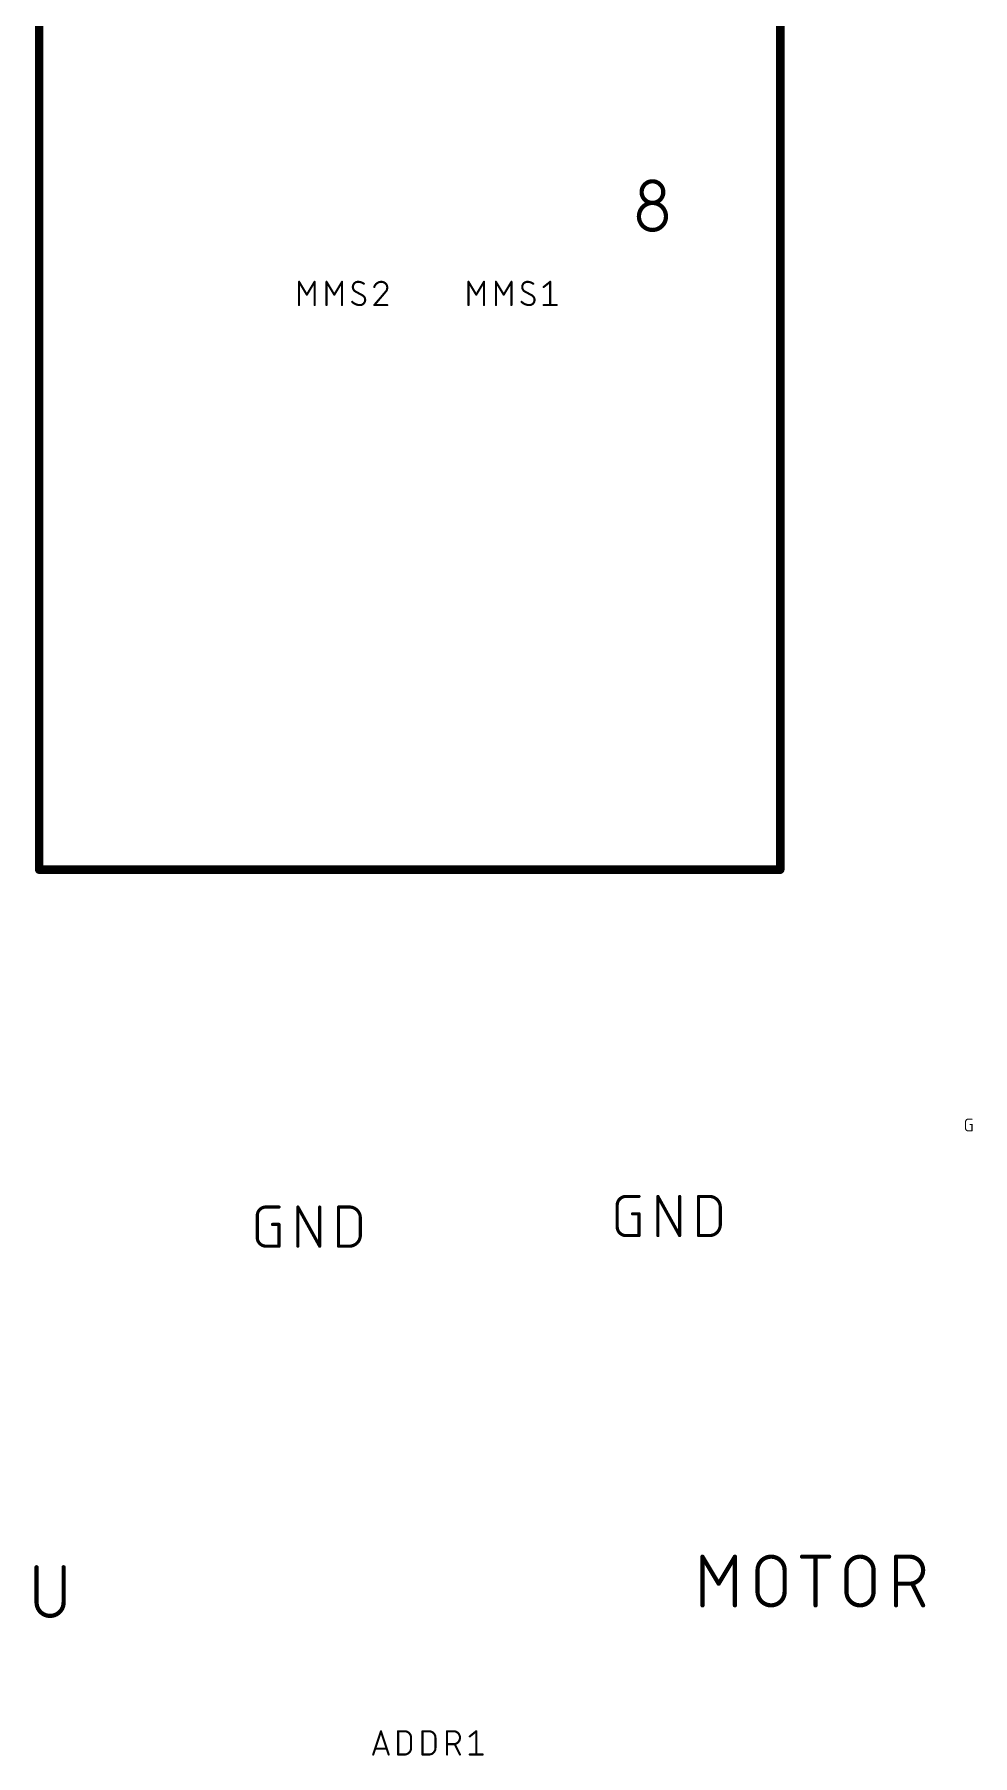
# Model space of a CAD drawing. Extents: x 2 to 74, y 3 to 153.
# Drawn here: x 29.24 to 51.74, y 70.36 to 111.68 of the extents above; entities that cross this region are included whole.
import ezdxf

# ---------------------------------------------------------------- set-up
doc = ezdxf.new("R2010")
doc.units = 0
doc.layers.add('21', color=253, linetype='CONTINUOUS')

msp = doc.modelspace()

# ---------------------------------------------------------------- linework, layer by layer
at = {"layer": '21'}
for points, const_width in [([(29.35, 91.626), (29.35, 127.186)], 0.2032), ([(47.13, 127.186), (47.13, 91.626)], 0.2032), ([(35.5854, 105.1814), (35.5854, 105.7402)], 0.0508), ([(35.5854, 105.7402), (35.7717, 105.4298)], 0.0508), ([(35.7717, 105.4298), (35.9579, 105.7402)], 0.0508), ([(35.9579, 105.7402), (35.9579, 105.1814)], 0.0508), ([(36.2438, 105.1814), (36.2438, 105.7402)], 0.0508), ([(36.2438, 105.7402), (36.43, 105.4298)], 0.0508), ([(36.43, 105.4298), (36.6163, 105.7402)], 0.0508), ([(36.6163, 105.7402), (36.6163, 105.1814)], 0.0508), ([(37.1084, 105.4142), (36.9376, 105.5074)], 0.0508), ([(37.6543, 105.4918), (37.3904, 105.1814)], 0.0508), ([(39.6494, 105.1814), (39.6494, 105.7402)], 0.0508), ([(39.6494, 105.7402), (39.8357, 105.4298)], 0.0508), ([(39.8357, 105.4298), (40.0219, 105.7402)], 0.0508), ([(40.0219, 105.7402), (40.0219, 105.1814)], 0.0508), ([(40.3078, 105.1814), (40.3078, 105.7402)], 0.0508), ([(40.3078, 105.7402), (40.494, 105.4298)], 0.0508), ([(40.494, 105.4298), (40.6803, 105.7402)], 0.0508), ([(40.6803, 105.7402), (40.6803, 105.1814)], 0.0508), ([(41.1724, 105.4142), (41.0016, 105.5074)], 0.0508), ([(41.4544, 105.616), (41.6096, 105.7402)], 0.0508), ([(41.6096, 105.7402), (41.6096, 105.1814)], 0.0508), ([(37.3904, 105.1814), (37.7008, 105.1814)], 0.0508), ([(41.4544, 105.1814), (41.7648, 105.1814)], 0.0508), ([(47.13, 91.626), (29.35, 91.626)], 0.2032), ([(51.5747, 85.4188), (51.5747, 85.574)], 0.0254), ([(51.6368, 85.6361), (51.7299, 85.6361)], 0.0254), ([(51.7299, 85.3567), (51.6368, 85.3567)], 0.0254), ([(51.6834, 85.5119), (51.7299, 85.5119)], 0.0254), ([(51.7299, 85.5119), (51.7299, 85.3567)], 0.0254), ([(34.7909, 83.5279), (35.1042, 83.5279)], 0.0762), ([(35.5575, 82.5881), (35.5575, 83.5279)], 0.0762), ([(35.5575, 83.5279), (36.0796, 82.5881)], 0.0762), ([(36.0796, 82.5881), (36.0796, 83.5279)], 0.0762), ([(36.5328, 82.5881), (36.5328, 83.5279)], 0.0762), ([(36.5328, 83.5279), (36.7939, 83.5279)], 0.0762), ([(43.2181, 83.0509), (43.2181, 83.5731)], 0.0762), ([(43.4269, 83.7819), (43.7402, 83.7819)], 0.0762), ([(44.1935, 82.8421), (44.1935, 83.7819)], 0.0762), ([(44.1935, 83.7819), (44.7156, 82.8421)], 0.0762), ([(44.7156, 82.8421), (44.7156, 83.7819)], 0.0762), ([(45.1688, 82.8421), (45.1688, 83.7819)], 0.0762), ([(45.1688, 83.7819), (45.4299, 83.7819)], 0.0762), ([(45.6909, 83.5208), (45.6909, 83.1032)], 0.0762), ([(34.5821, 82.7969), (34.5821, 83.3191)], 0.0762), ([(34.9476, 83.1102), (35.1042, 83.1102)], 0.0762), ([(35.1042, 83.1102), (35.1042, 82.5881)], 0.0762), ([(37.0549, 83.2668), (37.0549, 82.8492)], 0.0762), ([(43.5836, 83.3642), (43.7402, 83.3642)], 0.0762), ([(43.7402, 83.3642), (43.7402, 82.8421)], 0.0762), ([(43.7402, 82.8421), (43.4269, 82.8421)], 0.0762), ([(45.4299, 82.8421), (45.1688, 82.8421)], 0.0762), ([(35.1042, 82.5881), (34.7909, 82.5881)], 0.0762), ([(36.7939, 82.5881), (36.5328, 82.5881)], 0.0762), ([(29.2876, 74.8792), (29.2876, 74.0354)], 0.1016), ([(29.9367, 74.0354), (29.9367, 74.8792)], 0.1016), ([(45.2628, 73.9648), (45.2628, 75.1332)], 0.1016), ([(45.2628, 75.1332), (45.6523, 74.4841)], 0.1016), ([(45.6523, 74.4841), (46.0417, 75.1332)], 0.1016), ([(46.0417, 75.1332), (46.0417, 73.9648)], 0.1016), ([(46.585, 74.2894), (46.585, 74.8086)], 0.1016), ([(47.2341, 74.8086), (47.2341, 74.2894)], 0.1016), ([(47.6518, 75.1332), (48.3009, 75.1332)], 0.1016), ([(47.9764, 73.9648), (47.9764, 75.1332)], 0.1016), ([(48.7186, 74.2894), (48.7186, 74.8086)], 0.1016), ([(49.3677, 74.8086), (49.3677, 74.2894)], 0.1016), ([(49.9071, 73.9648), (49.9071, 75.1332)], 0.1016), ([(49.9071, 75.1332), (50.2316, 75.1332)], 0.1016), ([(50.2316, 74.4841), (49.9071, 74.4841)], 0.1016), ([(50.5562, 73.9648), (50.2965, 74.4841)], 0.1016), ([(37.3634, 70.3834), (37.5497, 70.9422)], 0.0508), ([(37.5497, 70.9422), (37.7359, 70.3834)], 0.0508), ([(37.9614, 70.3834), (37.9614, 70.9422)], 0.0508), ([(37.9614, 70.9422), (38.1166, 70.9422)], 0.0508), ([(38.2718, 70.787), (38.2718, 70.5386)], 0.0508), ([(38.5466, 70.3834), (38.5466, 70.9422)], 0.0508), ([(38.5466, 70.9422), (38.7018, 70.9422)], 0.0508), ([(38.857, 70.787), (38.857, 70.5386)], 0.0508), ([(39.1354, 70.3834), (39.1354, 70.9422)], 0.0508), ([(39.1354, 70.9422), (39.2906, 70.9422)], 0.0508), ([(39.6804, 70.818), (39.8357, 70.9422)], 0.0508), ([(39.8357, 70.9422), (39.8357, 70.3834)], 0.0508), ([(37.6894, 70.5231), (37.41, 70.5231)], 0.0508), ([(38.1166, 70.3834), (37.9614, 70.3834)], 0.0508), ([(38.7018, 70.3834), (38.5466, 70.3834)], 0.0508), ([(39.2906, 70.6318), (39.1354, 70.6318)], 0.0508), ([(39.4458, 70.3834), (39.3217, 70.6318)], 0.0508), ([(39.6804, 70.3834), (39.9909, 70.3834)], 0.0508)]:
    msp.add_lwpolyline(points, dxfattribs=dict(at, const_width=const_width))
for points, const_width in [([(44.323, 107.8936, 1), (43.8037, 107.8936)], 0.1016), ([(43.8037, 107.8936, 1), (44.323, 107.8936)], 0.1016), ([(43.8291, 107.8936, 1), (43.7783, 107.8936)], 0.0508), ([(43.7783, 107.8936, 1), (43.8291, 107.8936)], 0.0508), ([(44.3484, 107.8936, 1), (44.2976, 107.8936)], 0.0508), ([(44.2976, 107.8936, 1), (44.3484, 107.8936)], 0.0508), ([(44.3879, 107.3094, 1), (43.7388, 107.3094)], 0.1016), ([(43.7388, 107.3094, 1), (44.3879, 107.3094)], 0.1016), ([(43.7642, 107.3094, 1), (43.7134, 107.3094)], 0.0508), ([(43.7134, 107.3094, 1), (43.7642, 107.3094)], 0.0508), ([(44.4133, 107.3094, 1), (44.3625, 107.3094)], 0.0508), ([(44.3625, 107.3094, 1), (44.4133, 107.3094)], 0.0508), ([(35.5981, 105.7402, 1), (35.5727, 105.7402)], 0.0254), ([(35.5963, 105.7467, 1), (35.5745, 105.7337)], 0.0254), ([(35.7608, 105.4363, 1), (35.7826, 105.4232)], 0.0254), ([(35.7608, 105.4232, 1), (35.7826, 105.4363)], 0.0254), ([(35.9706, 105.7402, 1), (35.9452, 105.7402)], 0.0254), ([(35.9688, 105.7337, 1), (35.947, 105.7467)], 0.0254), ([(36.2565, 105.7402, 1), (36.2311, 105.7402)], 0.0254), ([(36.2547, 105.7467, 1), (36.2329, 105.7337)], 0.0254), ([(36.4191, 105.4363, 1), (36.4409, 105.4232)], 0.0254), ([(36.4191, 105.4232, 1), (36.4409, 105.4363)], 0.0254), ([(36.629, 105.7402, 1), (36.6036, 105.7402)], 0.0254), ([(36.6272, 105.7337, 1), (36.6054, 105.7467)], 0.0254), ([(36.9997, 105.7402, 0.4142), (36.8756, 105.616)], 0.0508), ([(36.8756, 105.616, 0.2656), (36.9376, 105.5074)], 0.0508), ([(36.8882, 105.616, 1), (36.8629, 105.616)], 0.0254), ([(36.8629, 105.616, 1), (36.8883, 105.616)], 0.0254), ([(36.9437, 105.5185, 1), (36.9316, 105.4962)], 0.0254), ([(36.9312, 105.4964, 1), (36.9441, 105.5183)], 0.0254), ([(37.1394, 105.6936, 0.1623), (36.9997, 105.7402)], 0.0508), ([(36.9997, 105.7529, 1), (36.9997, 105.7275)], 0.0254), ([(36.9997, 105.7275, 1), (36.9997, 105.7529)], 0.0254), ([(37.1148, 105.4252, 1), (37.1019, 105.4033)], 0.0254), ([(37.1705, 105.3056, 0.2656), (37.1084, 105.4142)], 0.0508), ([(37.1023, 105.4031, 1), (37.1145, 105.4254)], 0.0254), ([(37.1318, 105.6835, 1), (37.147, 105.7038)], 0.0254), ([(37.5611, 105.7402, 0.3252), (37.3904, 105.616)], 0.0508), ([(37.3783, 105.6199, 1), (37.4025, 105.6121)], 0.0254), ([(37.7008, 105.6005, 0.4142), (37.5611, 105.7402)], 0.0508), ([(37.5611, 105.7529, 1), (37.5611, 105.7275)], 0.0254), ([(37.5611, 105.7275, 1), (37.5611, 105.7529)], 0.0254), ([(37.6543, 105.4918, 0.2053), (37.7008, 105.6005)], 0.0508), ([(37.6455, 105.501, 1), (37.663, 105.4826)], 0.0254), ([(37.6639, 105.4836, 1), (37.6446, 105.5001)], 0.0254), ([(37.7135, 105.6005, 1), (37.6881, 105.6005)], 0.0254), ([(37.6881, 105.6005, 1), (37.7135, 105.6005)], 0.0254), ([(39.6621, 105.7402, 1), (39.6367, 105.7402)], 0.0254), ([(39.6603, 105.7467, 1), (39.6385, 105.7337)], 0.0254), ([(39.8248, 105.4363, 1), (39.8466, 105.4232)], 0.0254), ([(39.8248, 105.4232, 1), (39.8466, 105.4363)], 0.0254), ([(40.0346, 105.7402, 1), (40.0092, 105.7402)], 0.0254), ([(40.0328, 105.7337, 1), (40.011, 105.7467)], 0.0254), ([(40.3205, 105.7402, 1), (40.2951, 105.7402)], 0.0254), ([(40.3187, 105.7467, 1), (40.2969, 105.7337)], 0.0254), ([(40.4831, 105.4363, 1), (40.5049, 105.4232)], 0.0254), ([(40.4831, 105.4232, 1), (40.5049, 105.4363)], 0.0254), ([(40.693, 105.7402, 1), (40.6676, 105.7402)], 0.0254), ([(40.6912, 105.7337, 1), (40.6694, 105.7467)], 0.0254), ([(41.0637, 105.7402, 0.4142), (40.9396, 105.616)], 0.0508), ([(40.9396, 105.616, 0.2656), (41.0016, 105.5074)], 0.0508), ([(40.9522, 105.616, 1), (40.9269, 105.616)], 0.0254), ([(40.9269, 105.616, 1), (40.9523, 105.616)], 0.0254), ([(41.0077, 105.5185, 1), (40.9956, 105.4962)], 0.0254), ([(40.9952, 105.4964, 1), (41.0081, 105.5183)], 0.0254), ([(41.2034, 105.6936, 0.1623), (41.0637, 105.7402)], 0.0508), ([(41.0637, 105.7529, 1), (41.0637, 105.7275)], 0.0254), ([(41.0637, 105.7275, 1), (41.0637, 105.7529)], 0.0254), ([(41.1788, 105.4252, 1), (41.1659, 105.4033)], 0.0254), ([(41.2345, 105.3056, 0.2656), (41.1724, 105.4142)], 0.0508), ([(41.1663, 105.4031, 1), (41.1785, 105.4254)], 0.0254), ([(41.1958, 105.6835, 1), (41.211, 105.7038)], 0.0254), ([(41.4464, 105.6259, 1), (41.4623, 105.6061)], 0.0254), ([(41.6223, 105.7402, 1), (41.5969, 105.7402)], 0.0254), ([(41.6175, 105.7303, 1), (41.6017, 105.7501)], 0.0254), ([(35.5727, 105.1814, 1), (35.5981, 105.1814)], 0.0254), ([(35.9452, 105.1814, 1), (35.9706, 105.1814)], 0.0254), ([(36.2311, 105.1814, 1), (36.2565, 105.1814)], 0.0254), ([(36.6036, 105.1814, 1), (36.629, 105.1814)], 0.0254), ([(36.86, 105.259, 0.2), (37.0463, 105.1814)], 0.0508), ([(36.869, 105.268, 1), (36.851, 105.2501)], 0.0254), ([(37.0463, 105.1814, 0.4142), (37.1705, 105.3056)], 0.0508), ([(37.0463, 105.1941, 1), (37.0463, 105.1687)], 0.0254), ([(37.0463, 105.1687, 1), (37.0463, 105.1941)], 0.0254), ([(37.1832, 105.3056, 1), (37.1578, 105.3056)], 0.0254), ([(37.1578, 105.3056, 1), (37.1832, 105.3056)], 0.0254), ([(37.3904, 105.1941, 1), (37.3904, 105.1687)], 0.0254), ([(37.3807, 105.1896, 1), (37.4001, 105.1732)], 0.0254), ([(37.7008, 105.1687, 1), (37.7008, 105.1941)], 0.0254), ([(39.6367, 105.1814, 1), (39.6621, 105.1814)], 0.0254), ([(40.0092, 105.1814, 1), (40.0346, 105.1814)], 0.0254), ([(40.2951, 105.1814, 1), (40.3205, 105.1814)], 0.0254), ([(40.6676, 105.1814, 1), (40.693, 105.1814)], 0.0254), ([(40.924, 105.259, 0.2), (41.1103, 105.1814)], 0.0508), ([(40.933, 105.268, 1), (40.915, 105.2501)], 0.0254), ([(41.1103, 105.1814, 0.4142), (41.2345, 105.3056)], 0.0508), ([(41.1103, 105.1941, 1), (41.1103, 105.1687)], 0.0254), ([(41.1103, 105.1687, 1), (41.1103, 105.1941)], 0.0254), ([(41.2472, 105.3056, 1), (41.2218, 105.3056)], 0.0254), ([(41.2218, 105.3056, 1), (41.2472, 105.3056)], 0.0254), ([(41.4544, 105.1941, 1), (41.4544, 105.1687)], 0.0254), ([(41.5969, 105.1814, 1), (41.6223, 105.1814)], 0.0254), ([(41.7648, 105.1687, 1), (41.7648, 105.1941)], 0.0254), ([(29.35, 91.6768, 1), (29.35, 91.5752)], 0.1016), ([(29.2992, 91.626, 1), (29.4008, 91.626)], 0.1016), ([(47.0792, 91.626, 1), (47.1808, 91.626)], 0.1016), ([(47.13, 91.5752, 1), (47.13, 91.6768)], 0.1016), ([(51.6368, 85.6361, 0.4142), (51.5747, 85.574)], 0.0254), ([(51.581, 85.574, 1), (51.5684, 85.574)], 0.0127), ([(51.5684, 85.574, 1), (51.581, 85.574)], 0.0127), ([(51.6368, 85.6424, 1), (51.6368, 85.6298)], 0.0127), ([(51.6368, 85.6298, 1), (51.6368, 85.6424)], 0.0127), ([(51.7299, 85.6298, 1), (51.7299, 85.6424)], 0.0127), ([(51.5747, 85.4188, 0.4142), (51.6368, 85.3567)], 0.0254), ([(51.581, 85.4188, 1), (51.5684, 85.4188)], 0.0127), ([(51.5684, 85.4188, 1), (51.581, 85.4188)], 0.0127), ([(51.6368, 85.3631, 1), (51.6368, 85.3504)], 0.0127), ([(51.6368, 85.3504, 1), (51.6368, 85.3631)], 0.0127), ([(51.6834, 85.5183, 1), (51.6834, 85.5056)], 0.0127), ([(51.7363, 85.5119, 1), (51.7236, 85.5119)], 0.0127), ([(51.7236, 85.3567, 1), (51.7363, 85.3567)], 0.0127), ([(51.7299, 85.5056, 1), (51.7299, 85.5183)], 0.0127), ([(51.7299, 85.3504, 1), (51.7299, 85.3631)], 0.0127), ([(34.7909, 83.5279, 0.4142), (34.5821, 83.3191)], 0.0762), ([(34.7909, 83.5469, 1), (34.7909, 83.5089)], 0.0381), ([(34.7909, 83.5089, 1), (34.7909, 83.5469)], 0.0381), ([(35.1042, 83.5089, 1), (35.1042, 83.5469)], 0.0381), ([(35.5741, 83.5372, 1), (35.5408, 83.5186)], 0.0381), ([(35.5765, 83.5279, 1), (35.5384, 83.5279)], 0.0381), ([(36.0986, 83.5279, 1), (36.0605, 83.5279)], 0.0381), ([(36.5519, 83.5279, 1), (36.5138, 83.5279)], 0.0381), ([(36.5328, 83.5469, 1), (36.5328, 83.5089)], 0.0381), ([(37.0549, 83.2668, 0.4142), (36.7939, 83.5279)], 0.0762), ([(36.7939, 83.5469, 1), (36.7939, 83.5089)], 0.0381), ([(36.7939, 83.5089, 1), (36.7939, 83.5469)], 0.0381), ([(43.2371, 83.5731, 1), (43.199, 83.5731)], 0.0381), ([(43.199, 83.5731, 1), (43.2371, 83.5731)], 0.0381), ([(43.4269, 83.7819, 0.4142), (43.2181, 83.5731)], 0.0762), ([(43.4269, 83.801, 1), (43.4269, 83.7629)], 0.0381), ([(43.4269, 83.7629, 1), (43.4269, 83.8009)], 0.0381), ([(43.7402, 83.7629, 1), (43.7402, 83.801)], 0.0381), ([(44.2125, 83.7819, 1), (44.1744, 83.7819)], 0.0381), ([(44.2101, 83.7912, 1), (44.1768, 83.7726)], 0.0381), ([(44.7346, 83.7819, 1), (44.6965, 83.7819)], 0.0381), ([(45.1879, 83.7819, 1), (45.1498, 83.7819)], 0.0381), ([(45.1688, 83.801, 1), (45.1688, 83.7629)], 0.0381), ([(45.6909, 83.5208, 0.4142), (45.4299, 83.7819)], 0.0762), ([(45.4299, 83.801, 1), (45.4299, 83.7629)], 0.0381), ([(45.4299, 83.7629, 1), (45.4299, 83.801)], 0.0381), ([(45.71, 83.5208, 1), (45.6719, 83.5208)], 0.0381), ([(45.6719, 83.5208, 1), (45.71, 83.5208)], 0.0381), ([(34.6012, 83.3191, 1), (34.5631, 83.3191)], 0.0381), ([(34.5631, 83.3191, 1), (34.6012, 83.3191)], 0.0381), ([(34.9476, 83.1293, 1), (34.9476, 83.0912)], 0.0381), ([(35.1233, 83.1102, 1), (35.0852, 83.1102)], 0.0381), ([(35.1042, 83.0912, 1), (35.1042, 83.1293)], 0.0381), ([(37.074, 83.2668, 1), (37.0359, 83.2668)], 0.0381), ([(37.0359, 83.2668, 1), (37.074, 83.2668)], 0.0381), ([(43.2371, 83.0509, 1), (43.199, 83.0509)], 0.0381), ([(43.199, 83.0509, 1), (43.2371, 83.0509)], 0.0381), ([(43.2181, 83.0509, 0.4142), (43.4269, 82.8421)], 0.0762), ([(43.5836, 83.3833, 1), (43.5836, 83.3452)], 0.0381), ([(43.7593, 83.3642, 1), (43.7212, 83.3642)], 0.0381), ([(43.7402, 83.3452, 1), (43.7402, 83.3833)], 0.0381), ([(45.4299, 82.8421, 0.4142), (45.6909, 83.1032)], 0.0762), ([(45.71, 83.1032, 1), (45.6719, 83.1032)], 0.0381), ([(45.6719, 83.1032, 1), (45.71, 83.1032)], 0.0381), ([(34.5821, 82.7969, 0.4142), (34.7909, 82.5881)], 0.0762), ([(34.6012, 82.7969, 1), (34.5631, 82.7969)], 0.0381), ([(34.5631, 82.7969, 1), (34.6012, 82.7969)], 0.0381), ([(36.7939, 82.5881, 0.4142), (37.0549, 82.8492)], 0.0762), ([(37.074, 82.8492, 1), (37.0359, 82.8492)], 0.0381), ([(37.0359, 82.8492, 1), (37.074, 82.8492)], 0.0381), ([(43.4269, 82.8611, 1), (43.4269, 82.8231)], 0.0381), ([(43.4269, 82.8231, 1), (43.4269, 82.8611)], 0.0381), ([(43.7212, 82.8421, 1), (43.7593, 82.8421)], 0.0381), ([(43.7402, 82.8231, 1), (43.7402, 82.8611)], 0.0381), ([(44.1744, 82.8421, 1), (44.2125, 82.8421)], 0.0381), ([(44.6965, 82.8421, 1), (44.7346, 82.8421)], 0.0381), ([(44.6989, 82.8328, 1), (44.7322, 82.8514)], 0.0381), ([(45.1688, 82.8611, 1), (45.1688, 82.8231)], 0.0381), ([(45.1498, 82.8421, 1), (45.1879, 82.8421)], 0.0381), ([(45.4299, 82.8611, 1), (45.4299, 82.8231)], 0.0381), ([(45.4299, 82.8231, 1), (45.4299, 82.8611)], 0.0381), ([(34.7909, 82.6071, 1), (34.7909, 82.5691)], 0.0381), ([(34.7909, 82.5691, 1), (34.7909, 82.6071)], 0.0381), ([(35.0852, 82.5881, 1), (35.1233, 82.5881)], 0.0381), ([(35.1042, 82.5691, 1), (35.1042, 82.6071)], 0.0381), ([(35.5384, 82.5881, 1), (35.5765, 82.5881)], 0.0381), ([(36.0605, 82.5881, 1), (36.0986, 82.5881)], 0.0381), ([(36.0629, 82.5788, 1), (36.0962, 82.5974)], 0.0381), ([(36.5328, 82.6071, 1), (36.5328, 82.5691)], 0.0381), ([(36.5138, 82.5881, 1), (36.5519, 82.5881)], 0.0381), ([(36.7939, 82.6071, 1), (36.7939, 82.5691)], 0.0381), ([(36.7939, 82.5691, 1), (36.7939, 82.6071)], 0.0381), ([(29.313, 74.8792, 1), (29.2622, 74.8792)], 0.0508), ([(29.9621, 74.8792, 1), (29.9113, 74.8792)], 0.0508), ([(45.2882, 75.1332, 1), (45.2374, 75.1332)], 0.0508), ([(45.2846, 75.1463, 1), (45.241, 75.1201)], 0.0508), ([(46.0671, 75.1332, 1), (46.0163, 75.1332)], 0.0508), ([(46.0635, 75.1201, 1), (46.02, 75.1463)], 0.0508), ([(47.2341, 74.8086, 1), (46.585, 74.8086)], 0.1016), ([(46.6104, 74.8086, 1), (46.5596, 74.8086)], 0.0508), ([(46.5596, 74.8086, 1), (46.6104, 74.8086)], 0.0508), ([(47.2595, 74.8086, 1), (47.2087, 74.8086)], 0.0508), ([(47.2087, 74.8086, 1), (47.2595, 74.8086)], 0.0508), ([(47.6518, 75.1586, 1), (47.6518, 75.1078)], 0.0508), ([(48.0018, 75.1332, 1), (47.951, 75.1332)], 0.0508), ([(48.3009, 75.1078, 1), (48.3009, 75.1586)], 0.0508), ([(49.3677, 74.8086, 1), (48.7186, 74.8086)], 0.1016), ([(48.744, 74.8086, 1), (48.6932, 74.8086)], 0.0508), ([(48.6932, 74.8086, 1), (48.744, 74.8086)], 0.0508), ([(49.3931, 74.8086, 1), (49.3423, 74.8086)], 0.0508), ([(49.3423, 74.8086, 1), (49.3931, 74.8086)], 0.0508), ([(49.9325, 75.1332, 1), (49.8817, 75.1332)], 0.0508), ([(49.9071, 75.1586, 1), (49.9071, 75.1078)], 0.0508), ([(50.2316, 74.4841, 1), (50.2316, 75.1332)], 0.1016), ([(50.2316, 75.1586, 1), (50.2316, 75.1078)], 0.0508), ([(50.2316, 75.1078, 1), (50.2316, 75.1586)], 0.0508), ([(45.6305, 74.4972, 1), (45.674, 74.471)], 0.0508), ([(45.6305, 74.471, 1), (45.674, 74.4972)], 0.0508), ([(49.9071, 74.5095, 1), (49.9071, 74.4587)], 0.0508), ([(50.2316, 74.5095, 1), (50.2316, 74.4587)], 0.0508), ([(50.2316, 74.4587, 1), (50.2316, 74.5095)], 0.0508), ([(50.3192, 74.4954, 1), (50.2738, 74.4727)], 0.0508), ([(29.2876, 74.0354, 1), (29.9367, 74.0354)], 0.1016), ([(29.313, 74.0354, 1), (29.2622, 74.0354)], 0.0508), ([(29.2622, 74.0354, 1), (29.313, 74.0354)], 0.0508), ([(29.9621, 74.0354, 1), (29.9113, 74.0354)], 0.0508), ([(29.9113, 74.0354, 1), (29.9621, 74.0354)], 0.0508), ([(45.2374, 73.9648, 1), (45.2882, 73.9648)], 0.0508), ([(46.0163, 73.9648, 1), (46.0671, 73.9648)], 0.0508), ([(46.585, 74.2894, 1), (47.2341, 74.2894)], 0.1016), ([(46.6104, 74.2894, 1), (46.5596, 74.2894)], 0.0508), ([(46.5596, 74.2894, 1), (46.6104, 74.2894)], 0.0508), ([(47.2595, 74.2894, 1), (47.2087, 74.2894)], 0.0508), ([(47.2087, 74.2894, 1), (47.2595, 74.2894)], 0.0508), ([(47.951, 73.9648, 1), (48.0018, 73.9648)], 0.0508), ([(48.7186, 74.2894, 1), (49.3677, 74.2894)], 0.1016), ([(48.744, 74.2894, 1), (48.6932, 74.2894)], 0.0508), ([(48.6932, 74.2894, 1), (48.744, 74.2894)], 0.0508), ([(49.3931, 74.2894, 1), (49.3423, 74.2894)], 0.0508), ([(49.3423, 74.2894, 1), (49.3931, 74.2894)], 0.0508), ([(49.8817, 73.9648, 1), (49.9325, 73.9648)], 0.0508), ([(50.5335, 73.9534, 1), (50.5789, 73.9762)], 0.0508), ([(37.5617, 70.9462, 1), (37.5376, 70.9382)], 0.0254), ([(37.5617, 70.9382, 1), (37.5376, 70.9462)], 0.0254), ([(37.9741, 70.9422, 1), (37.9487, 70.9422)], 0.0254), ([(37.9614, 70.9549, 1), (37.9614, 70.9295)], 0.0254), ([(38.2718, 70.787, 0.4142), (38.1166, 70.9422)], 0.0508), ([(38.1166, 70.9549, 1), (38.1166, 70.9295)], 0.0254), ([(38.1166, 70.9295, 1), (38.1166, 70.9549)], 0.0254), ([(38.2845, 70.787, 1), (38.2591, 70.787)], 0.0254), ([(38.2591, 70.787, 1), (38.2845, 70.787)], 0.0254), ([(38.5593, 70.9422, 1), (38.5339, 70.9422)], 0.0254), ([(38.5466, 70.9549, 1), (38.5466, 70.9295)], 0.0254), ([(38.857, 70.787, 0.4142), (38.7018, 70.9422)], 0.0508), ([(38.7018, 70.9549, 1), (38.7018, 70.9295)], 0.0254), ([(38.7018, 70.9295, 1), (38.7018, 70.9549)], 0.0254), ([(38.8697, 70.787, 1), (38.8443, 70.787)], 0.0254), ([(38.8443, 70.787, 1), (38.8697, 70.787)], 0.0254), ([(39.1481, 70.9422, 1), (39.1227, 70.9422)], 0.0254), ([(39.1354, 70.9549, 1), (39.1354, 70.9295)], 0.0254), ([(39.2906, 70.6317, 1), (39.2906, 70.9422)], 0.0508), ([(39.2906, 70.9549, 1), (39.2906, 70.9295)], 0.0254), ([(39.2906, 70.9295, 1), (39.2906, 70.9549)], 0.0254), ([(39.6725, 70.8279, 1), (39.6884, 70.8081)], 0.0254), ([(39.8484, 70.9422, 1), (39.823, 70.9422)], 0.0254), ([(39.8436, 70.9323, 1), (39.8277, 70.9521)], 0.0254), ([(37.3514, 70.3874, 1), (37.3754, 70.3794)], 0.0254), ([(37.41, 70.5358, 1), (37.41, 70.5104)], 0.0254), ([(37.6894, 70.5104, 1), (37.6894, 70.5358)], 0.0254), ([(37.7239, 70.3794, 1), (37.748, 70.3874)], 0.0254), ([(37.9614, 70.3961, 1), (37.9614, 70.3707)], 0.0254), ([(37.9487, 70.3834, 1), (37.9741, 70.3834)], 0.0254), ([(38.1166, 70.3834, 0.4142), (38.2718, 70.5386)], 0.0508), ([(38.1166, 70.3961, 1), (38.1166, 70.3707)], 0.0254), ([(38.1166, 70.3707, 1), (38.1166, 70.3961)], 0.0254), ([(38.2845, 70.5386, 1), (38.2591, 70.5386)], 0.0254), ([(38.2591, 70.5386, 1), (38.2845, 70.5386)], 0.0254), ([(38.5466, 70.3961, 1), (38.5466, 70.3707)], 0.0254), ([(38.5339, 70.3834, 1), (38.5593, 70.3834)], 0.0254), ([(38.7018, 70.3834, 0.4142), (38.857, 70.5386)], 0.0508), ([(38.7018, 70.3961, 1), (38.7018, 70.3707)], 0.0254), ([(38.7018, 70.3707, 1), (38.7018, 70.3961)], 0.0254), ([(38.8697, 70.5386, 1), (38.8443, 70.5386)], 0.0254), ([(38.8443, 70.5386, 1), (38.8697, 70.5386)], 0.0254), ([(39.1354, 70.6445, 1), (39.1354, 70.6191)], 0.0254), ([(39.1227, 70.3834, 1), (39.1481, 70.3834)], 0.0254), ([(39.2906, 70.6444, 1), (39.2906, 70.6191)], 0.0254), ([(39.2906, 70.6191, 1), (39.2906, 70.6445)], 0.0254), ([(39.333, 70.6374, 1), (39.3103, 70.6261)], 0.0254), ([(39.4345, 70.3777, 1), (39.4572, 70.3891)], 0.0254), ([(39.6804, 70.3961, 1), (39.6804, 70.3707)], 0.0254), ([(39.823, 70.3834, 1), (39.8484, 70.3834)], 0.0254), ([(39.9909, 70.3707, 1), (39.9909, 70.3961)], 0.0254)]:
    msp.add_lwpolyline(points, format="xyb", dxfattribs=dict(at, const_width=const_width))

doc.saveas('drawing.dxf')
